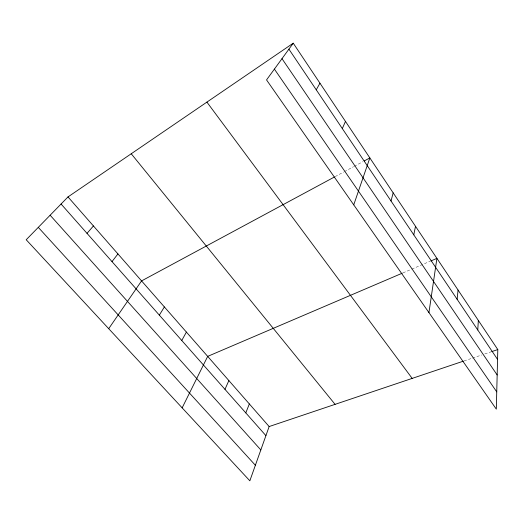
<?xml version="1.0" encoding="UTF-8"?>
<svg xmlns="http://www.w3.org/2000/svg" width="524" height="524" viewBox="0 0 524 524"><rect width="100%" height="100%" fill="white"/><g stroke="black" fill="none" stroke-linecap="round" stroke-linejoin="round"><path stroke-width="0.39" stroke-dasharray="2.62 1.97" d="M335.19 176.595L343.659 172.036M344.373 171.649L353.569 166.698M354.276 166.311L362.772 161.739M402.989 272.88L411.104 269.408M411.838 269.094L430.276 261.207M464.081 360.918L471.764 358.331M472.53 358.075L481.72 354.984M484.785 353.949L490.909 351.886"/><path stroke-width="0.79" d="M497.8 349.567L496.313 409.139L266.539 79.917L293.243 43.191L497.8 349.567L491.676 351.63M477.764 329.982L478.34 320.413M457.131 299.302L458.061 290.041M428.94 312.605L436.911 258.371L431.016 260.893M413.79 234.85L415.506 226.309M391.015 200.987L393.17 192.858M353.739 204.851L369.852 157.927L364.187 160.973M463.314 361.18L269.146 426.549L249.843 480.809L26.2 239.75L68.002 196.919L293.243 43.191M245.789 412.892L249.345 403.945M342.316 128.57L345.473 121.411M224.973 389.352L228.87 380.568M182.156 407.849L207.687 356.379L402.249 273.194M181.763 340.489L186.406 332.085M316.247 89.8L319.961 83.205M159.335 315.127L164.379 306.946M108.704 328.679L141.572 280.903L334.482 176.974M112.012 261.614L117.939 253.924M87.023 233.357L93.429 225.949M38.291 227.364L255.371 465.266M50.134 215.226L260.828 449.926M61.079 204.019L265.91 435.641M68.002 196.919L269.146 426.549M131.236 153.761L335.078 404.351M206.908 102.115L412.172 378.394M274.399 69.103L496.745 391.867M281.991 58.668L497.165 374.981M288.907 49.151L497.558 359.412"/></g></svg>
